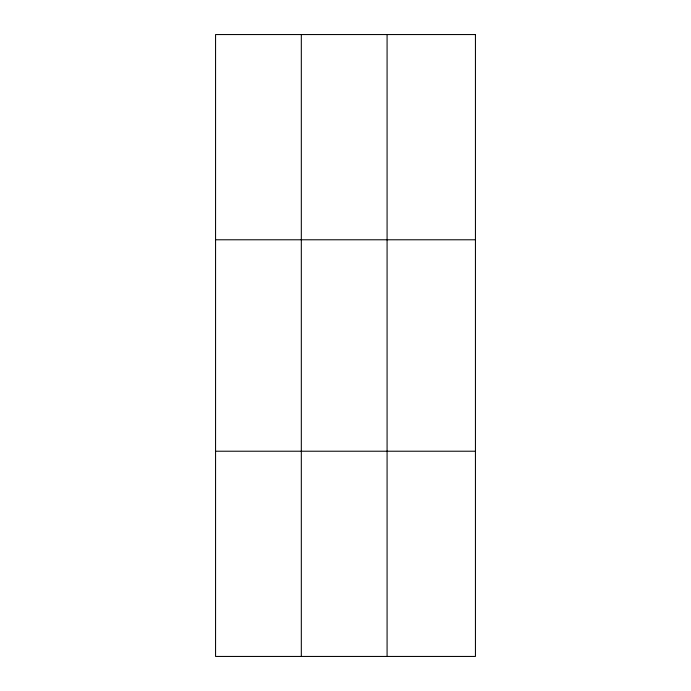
<?xml version="1.0" encoding="UTF-8"?>
<svg xmlns="http://www.w3.org/2000/svg" width="691" height="691" viewBox="0 0 691 691"><rect width="100%" height="100%" fill="white"/><g stroke="black" fill="none" stroke-linecap="round" stroke-linejoin="round"><path stroke-width="1.04" d="M301.319 34.55L301.319 656.45M387.081 34.55L387.081 656.45M215.557 239.777L475.443 239.777M215.557 451.223L475.443 451.223M475.443 34.55L475.443 656.45L215.557 656.45L215.557 34.55L475.443 34.55"/></g></svg>
